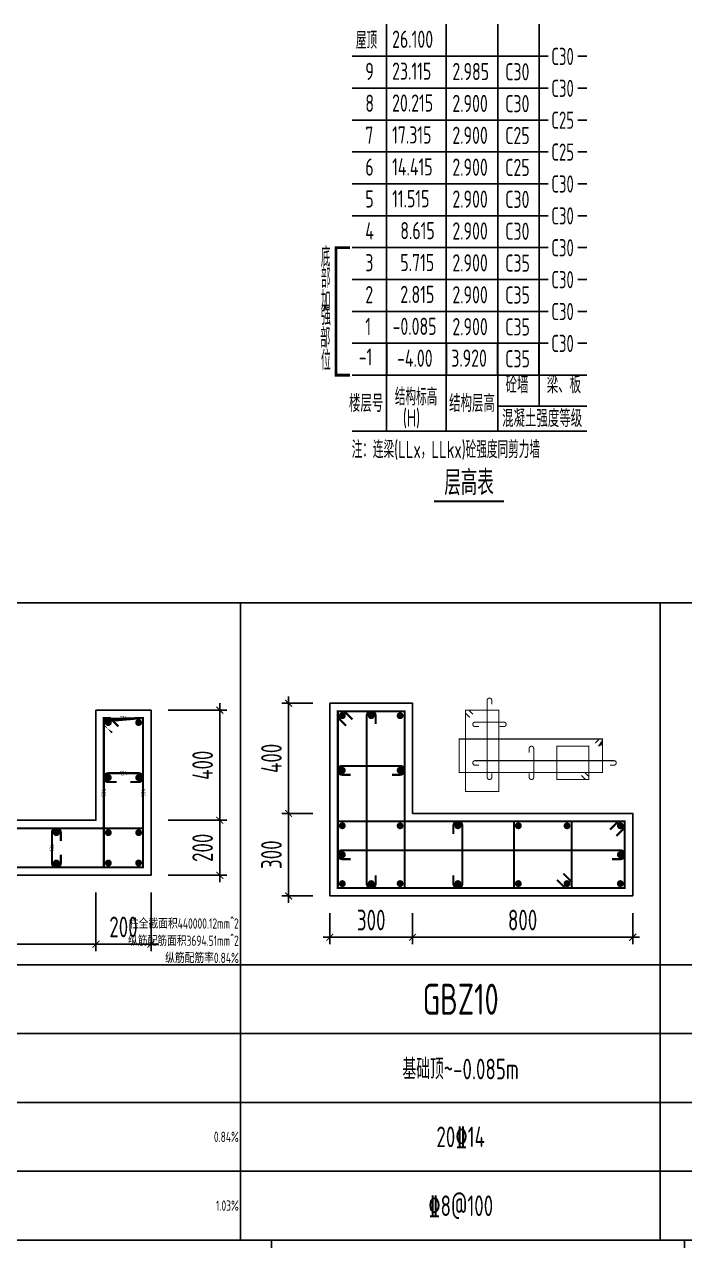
# Model space of a CAD drawing. Extents: x -1307975 to -76406, y -96289 to 379359.
# Drawn here: x -939399 to -929803, y 328212 to 345889 of the extents above; entities that cross this region are included whole.
import ezdxf
from ezdxf.enums import TextEntityAlignment as Align

# ---------------------------------------------------------------- set-up
doc = ezdxf.new("R2010")
doc.units = 0
doc.header["$LTSCALE"] = 1000
doc.layers.get('0').update_dxf_attribs({"linetype": 'CONTINUOUS'})
doc.layers.get('DEFPOINTS').update_dxf_attribs({"linetype": 'CONTINUOUS'})
doc.layers.add('7549', color=9, linetype='CONTINUOUS', lineweight=18)
for name, color, linetype in [('COLU_DE_DIM', 3, 'CONTINUOUS'), ('COLU_DE_TH', 7, 'CONTINUOUS'), ('LINK', 6, 'CONTINUOUS'), ('LINK-INDEX', 6, 'CONTINUOUS'), ('REIN', 6, 'CONTINUOUS'), ('S-0-TEXT', 7, 'CONTINUOUS'), ('S-B表格', 2, 'CONTINUOUS'), ('TAB', 7, 'CONTINUOUS'), ('TAB_TEXT', 7, 'CONTINUOUS'), ('TEXT', 2, 'CONTINUOUS')]:
    doc.layers.add(name, color=color, linetype=linetype)
doc.layers.add('箍筋长度', color=3, linetype='CONTINUOUS', plot=False)
doc.layers.add('配箍校核', color=34, linetype='CONTINUOUS', plot=False)
doc.styles.add('BW_Rein', font='Tssdeng.shx', dxfattribs={"width": 0.7, "bigfont": 'hztxt.shx'})
doc.styles.add('TSSD_DIMENSION', font='Tssdeng.shx', dxfattribs={"width": 0.7, "bigfont": 'tssdchn.shx'})
doc.styles.add('TSSD_REIN', font='tssdeng.shx', dxfattribs={"width": 0.7, "height": 300, "bigfont": 'tssdchn.shx'})
doc.dimstyles.new('TSSD_25_100', dxfattribs={"dimtxt": 300, "dimasz": 100, "dimexe": 100, "dimexo": 250, "dimgap": 100, "dimtad": 1, "dimdec": 0, "dimlfac": 0.25, "dimzin": 0, "dimdsep": 46, "dimtxsty": 'TSSD_DIMENSION', "dimblk": 'ARCHTICK', "dimcen": 0, "dimdle": 100, "dimclrt": 7, "dimadec": 0, "dimazin": 0, "dimtfac": 1, "dimtdec": 0, "dimtix": 1, "dimtmove": 2, "dimatfit": 3, "dimldrblk": 'ARCHTICK', "dimfxl": 1, "dimtolj": 1, "dimtzin": 0, "dimarcsym": 0})

# ---------------------------------------------------------------- blocks, each defined once
blk = doc.blocks.new('_ArchTick')
at = {"color": 0, "linetype": 'ByBlock', "const_width": 0.15}
blk.add_lwpolyline([(-0.5, -0.5), (0.5, 0.5)], dxfattribs=at)
blk = doc.blocks.new('*D15')
at = {"layer": 'COLU_DE_DIM', "color": 0, "lineweight": -2, "transparency": 16777216}
for p, q in [((-934957.8076233853, 332971.7016186754), (-934957.8076233853, 332521.7016186754)), ((-933757.7996233853, 332971.7016186754), (-933757.7996233853, 332521.7016186754)), ((-935057.8076233853, 332621.7016186754), (-933657.7996233853, 332621.7016186754))]:
    blk.add_line(p, q, dxfattribs=at)
at = {"layer": 'DEFPOINTS', "color": 0, "transparency": 16777216}
for p in [(-934957.8076233853, 333221.7016186754), (-933757.7996233853, 333221.7016186754), (-933757.7996233853, 332621.7016186754)]:
    blk.add_point(p, dxfattribs=at)
at = {"layer": 'COLU_DE_DIM', "color": 0, "lineweight": -2, "transparency": 16777216, "xscale": 100, "yscale": 100, "zscale": 100, "rotation": 180}
blk.add_blockref('_ArchTick', (-934957.8076233853, 332621.7016186754), dxfattribs=at)
at = {"layer": 'COLU_DE_DIM', "color": 0, "lineweight": -2, "transparency": 16777216, "xscale": 100, "yscale": 100, "zscale": 100}
blk.add_blockref('_ArchTick', (-933757.7996233853, 332621.7016186754), dxfattribs=at)
at = {"layer": 'COLU_DE_DIM', "color": 7, "transparency": 16777216, "insert": (-934357.8036233853, 332871.7016186754), "char_height": 300, "attachment_point": 5, "style": 'TSSD_DIMENSION'}
blk.add_mtext('\\A1;300', dxfattribs=at)
blk = doc.blocks.new('*D16')
at = {"layer": 'COLU_DE_DIM', "color": 0, "lineweight": -2, "transparency": 16777216}
for p, q in [((-933757.7996233853, 332971.7016186754), (-933757.7996233853, 332521.7016186754)), ((-930557.8076233853, 332971.7016186754), (-930557.8076233853, 332521.7016186754)), ((-933857.7996233853, 332621.7016186754), (-930457.8076233853, 332621.7016186754))]:
    blk.add_line(p, q, dxfattribs=at)
at = {"layer": 'DEFPOINTS', "color": 0, "transparency": 16777216}
for p in [(-933757.7996233853, 333221.7016186754), (-930557.8076233853, 333221.7016186754), (-930557.8076233853, 332621.7016186754)]:
    blk.add_point(p, dxfattribs=at)
at = {"layer": 'COLU_DE_DIM', "color": 0, "lineweight": -2, "transparency": 16777216, "xscale": 100, "yscale": 100, "zscale": 100, "rotation": 180}
blk.add_blockref('_ArchTick', (-933757.7996233853, 332621.7016186754), dxfattribs=at)
at = {"layer": 'COLU_DE_DIM', "color": 0, "lineweight": -2, "transparency": 16777216, "xscale": 100, "yscale": 100, "zscale": 100}
blk.add_blockref('_ArchTick', (-930557.8076233853, 332621.7016186754), dxfattribs=at)
at = {"layer": 'COLU_DE_DIM', "color": 7, "transparency": 16777216, "insert": (-932157.8036233853, 332871.7016186754), "char_height": 300, "attachment_point": 5, "style": 'TSSD_DIMENSION'}
blk.add_mtext('\\A1;800', dxfattribs=at)
blk = doc.blocks.new('*D17')
at = {"layer": 'COLU_DE_DIM', "color": 0, "lineweight": -2, "transparency": 16777216}
for p, q in [((-935557.8076233853, 333121.7016186754), (-935557.8076233853, 334521.7016186754)), ((-935207.8076233853, 334421.7016186754), (-935657.8076233853, 334421.7016186754)), ((-935207.8076233853, 333221.7016186754), (-935657.8076233853, 333221.7016186754))]:
    blk.add_line(p, q, dxfattribs=at)
at = {"layer": 'DEFPOINTS', "color": 0, "transparency": 16777216}
for p in [(-935557.8076233853, 334421.7016186754), (-934957.8076233853, 334421.7016186754), (-934957.8076233853, 333221.7016186754)]:
    blk.add_point(p, dxfattribs=at)
at = {"layer": 'COLU_DE_DIM', "color": 0, "lineweight": -2, "transparency": 16777216, "xscale": 100, "yscale": 100, "zscale": 100}
for p, rotation in [((-935557.8076233853, 334421.7016186754), 90), ((-935557.8076233853, 333221.7016186754), 270)]:
    blk.add_blockref('_ArchTick', p, dxfattribs=dict(at, rotation=rotation))
at = {"layer": 'COLU_DE_DIM', "color": 7, "transparency": 16777216, "insert": (-935807.8076233855, 333821.7016186752), "char_height": 300, "attachment_point": 5, "rotation": 90, "style": 'TSSD_DIMENSION'}
blk.add_mtext('\\A1;300', dxfattribs=at)
blk = doc.blocks.new('*D18')
at = {"layer": 'COLU_DE_DIM', "color": 0, "lineweight": -2, "transparency": 16777216}
for p, q in [((-935557.8076233853, 334321.7016186754), (-935557.8076233853, 336121.7016186754)), ((-935207.8076233853, 336021.7016186754), (-935657.8076233853, 336021.7016186754)), ((-935207.8076233853, 334421.7016186754), (-935657.8076233853, 334421.7016186754))]:
    blk.add_line(p, q, dxfattribs=at)
at = {"layer": 'DEFPOINTS', "color": 0, "transparency": 16777216}
for p in [(-935557.8076233853, 336021.7016186754), (-934957.8076233853, 336021.7016186754), (-934957.8076233853, 334421.7016186754)]:
    blk.add_point(p, dxfattribs=at)
at = {"layer": 'COLU_DE_DIM', "color": 0, "lineweight": -2, "transparency": 16777216, "xscale": 100, "yscale": 100, "zscale": 100}
for p, rotation in [((-935557.8076233853, 336021.7016186754), 90), ((-935557.8076233853, 334421.7016186754), 270)]:
    blk.add_blockref('_ArchTick', p, dxfattribs=dict(at, rotation=rotation))
at = {"layer": 'COLU_DE_DIM', "color": 7, "transparency": 16777216, "insert": (-935807.8076233855, 335221.7016186752), "char_height": 300, "attachment_point": 5, "rotation": 90, "style": 'TSSD_DIMENSION'}
blk.add_mtext('\\A1;400', dxfattribs=at)
blk = doc.blocks.new('B20200424131938')
at = {"layer": '7549', "const_width": 40}
blk.add_lwpolyline([(416.9937140601687, 3687.597683618427), (216.7462586907204, 3687.597683618427), (216.746258690604, 1833.599590564729), (416.9937140601687, 1833.599590564729)], dxfattribs=at)
at = {"layer": 'S-0-TEXT'}
blk.add_lwpolyline([(1641.372756253928, 0, 27, 27, 0), (2658.182498520473, 0, 0, 0, 0)], format="xyseb", dxfattribs=at)
at = {"layer": 'S-B表格'}
for p, q in [((951.6376366096083, 1021.33697948698), (951.6376366096088, 6932.094346462167)), ((1817.279435567791, 1021.33697948698), (1817.279435567792, 6932.094346462167)), ((2566.92123452411, 1021.33697948698), (2566.92123452411, 6932.094346462167)), ((3166.921234523179, 1384.756090545561), (3166.921234524577, 6932.094346462167)), ((451.6376366097276, 6468.594823198742), (3166.921234524229, 6468.594823198742)), ((451.6376366097276, 6468.594823198742), (3166.921234523298, 6468.594823198742)), ((3166.921234523298, 6468.594823198742), (3298.016045281084, 6468.594823198742)), ((3166.921234523298, 6468.594823198859), (3298.016045281084, 6468.594823198859)), ((3166.921234523298, 6468.594823198742), (3298.016045281084, 6468.594823198742)), ((3730.744903227666, 6468.594823198742), (3861.839713985452, 6468.594823198742)), ((3730.744903227666, 6468.594823198859), (3861.839713985452, 6468.594823198859)), ((3730.744903227666, 6468.594823198742), (3861.839713985452, 6468.594823198742)), ((451.6376366097276, 6005.095299935318), (3166.921234524229, 6005.095299935201)), ((451.6376366097276, 6005.095299935318), (3166.921234523298, 6005.095299935318)), ((3166.921234523298, 6005.095299935318), (3298.016045281084, 6005.095299935318)), ((3166.921234523298, 6005.095299935318), (3298.016045281084, 6005.095299935318)), ((3166.921234523298, 6005.095299935201), (3298.016045281084, 6005.095299935201)), ((3730.744903227666, 6005.095299935318), (3861.839713985452, 6005.095299935318)), ((3730.744903227666, 6005.095299935318), (3861.839713985452, 6005.095299935318)), ((3730.744903227666, 6005.095299935201), (3861.839713985452, 6005.095299935201)), ((451.6376366097276, 5541.595776671893), (3166.921234524229, 5541.595776671893)), ((451.6376366097276, 5541.595776671893), (3166.921234523298, 5541.595776671893)), ((3166.921234523298, 5541.595776671893), (3298.016045281084, 5541.595776671893)), ((3166.921234523298, 5541.595776672009), (3298.016045281084, 5541.595776672009)), ((3166.921234523298, 5541.595776671893), (3298.016045281084, 5541.595776671893)), ((3730.744903227666, 5541.595776671893), (3861.839713985452, 5541.595776671893)), ((3730.744903227666, 5541.595776672009), (3861.839713985452, 5541.595776672009)), ((3730.744903227666, 5541.595776671893), (3861.839713985452, 5541.595776671893)), ((451.6376366096083, 5078.096253408701), (3166.92123452411, 5078.096253408585)), ((451.6376366096083, 5078.096253408701), (3166.921234523179, 5078.096253408701)), ((3166.921234523179, 5078.096253408585), (3298.016045280965, 5078.096253408585)), ((3166.921234523179, 5078.096253408818), (3298.016045280965, 5078.096253408818)), ((3166.921234523179, 5078.096253408585), (3298.016045280965, 5078.096253408585)), ((3730.744903227547, 5078.096253408585), (3861.839713985333, 5078.096253408585)), ((3730.744903227547, 5078.096253408818), (3861.839713985333, 5078.096253408818)), ((3730.744903227547, 5078.096253408585), (3861.839713985333, 5078.096253408585)), ((451.6376366096083, 4614.596730145277), (3166.921234523179, 4614.596730145277)), ((3166.921234523179, 4614.59673014516), (3298.016045280965, 4614.59673014516)), ((3730.744903227547, 4614.59673014516), (3861.839713985333, 4614.59673014516)), ((451.6376366096083, 4151.097206881735), (3166.921234523179, 4151.097206881735)), ((3166.921234523179, 4151.097206881735), (3298.016045280965, 4151.097206881735)), ((3730.744903227547, 4151.097206881735), (3861.839713985333, 4151.097206881735)), ((451.6376366096083, 3687.597683618427), (3166.921234523179, 3687.597683618427)), ((3166.921234523179, 3687.597683618427), (3298.016045280965, 3687.597683618427)), ((3730.744903227547, 3687.597683618427), (3861.839713985333, 3687.597683618427)), ((451.6376366096083, 3224.098160355003), (3166.921234523179, 3224.098160354886)), ((3166.921234523179, 3224.098160355003), (3298.016045280965, 3224.098160355003)), ((3730.744903227547, 3224.098160355003), (3861.839713985333, 3224.098160355003)), ((451.6376366096083, 2760.598637091578), (3166.921234523179, 2760.598637091578)), ((3166.921234523179, 2760.598637091578), (3298.016045280965, 2760.598637091578)), ((3730.744903227547, 2760.598637091578), (3861.839713985333, 2760.598637091578)), ((451.6376366096083, 2297.099113828153), (3166.921234523179, 2297.09911382827)), ((3166.921234523179, 2297.09911382827), (3298.016045280965, 2297.09911382827)), ((3730.744903227547, 2297.09911382827), (3861.839713985333, 2297.09911382827)), ((451.6376366096083, 1833.599590564729), (3166.921234523179, 1833.599590564612)), ((451.6376366096083, 1833.599590564729), (3861.839713986265, 1833.599590564845)), ((451.6376366096083, 1833.599590564729), (2853.92123452411, 1833.599590564729)), ((451.6376366096083, 1833.599590564729), (2853.92123452411, 1833.599590564729)), ((2566.92123452411, 1384.756090545561), (3861.839713985333, 1384.756090545445)), ((451.6376366096083, 1021.33697948698), (3861.839713986265, 1021.33697948698))]:
    blk.add_line(p, q, dxfattribs=at)
at = {"style": 'TSSD_REIN'}
for s, width, p, p2 in [('底', 0.5355750487290929, (-2.770691163372248, 3407.651745449242), (134.2437445311807, 3407.651745449242)), ('部', 0.530917874392318, (-2.770691163372248, 3099.738626648628), (134.2437445311807, 3099.738626648628)), ('加', 0.526340996164798, (-2.770691163372248, 2774.072635627308), (134.2437445311807, 2774.072635627308))]:
    blk.add_text(s, height=285, dxfattribs=dict(at, width=width)).set_placement(p, p2, align=Align.FIT)
for s, height, width, p in [('强', 285, 0.5355750487315499, (-2.770691163372248, 2476.847232150103)), ('部', 285, 0.5355750487315499, (-13.22069116355851, 2146.305481531032)), ('位', 285, 0.5355750487315499, (-2.770691163372248, 1820.250318979917)), ('砼墙', 250, 0.699999988079071, (2680.548405285226, 1495.107692304533)), ('梁、板', 250, 0.699999988079071, (3279.071237097727, 1495.107692304533))]:
    blk.add_text(s, height=height, dxfattribs=dict(at, width=width)).set_placement(p, align=Align.BOTTOM_LEFT)
for s, width, p in [('结构标高', 0.65, (1070.262656526873, 1392.444196962519)), ('楼层号', 0.699999988079071, (404.5432422321755, 1298.96524921665)), ('结构层高', 0.699999988079071, (1859.8933694812, 1298.96524921665)), ('(H)', 0.65, (1188.099655884551, 1086.004726709798)), ('混凝土强度等级', 0.699999988079071, (2629.389801186742, 1079.781164180953))]:
    blk.add_text(s, height=250, dxfattribs=dict(at, width=width)).set_placement(p)
at = {"layer": 'S-0-TEXT', "style": 'TSSD_REIN', "width": 0.7}
blk.add_text('层高表', height=360, dxfattribs=at).set_placement((1790.299302397063, 90))
at = {"layer": 'S-B表格', "style": 'TSSD_REIN'}
for s, width, p in [('屋顶', 0.65, (503.4414019156276, 6575.272978703356)), ('26.100', 0.699999988079071, (1031.001406036669, 6589.870724747772)), ('C30', 0.65, (3344.698724787103, 6340.530175745138)), ('9', 0.699999988079071, (641.8082073995639, 6123.442783599603)), ('23.115', 0.699999988079071, (1031.001406036669, 6126.371201484231)), ('2.985', 0.699999988079071, (1906.84056601336, 6121.114964434528)), ('C30', 0.699999988079071, (2674.848558006229, 6117.530175744672)), ('C30', 0.65, (3344.698724787103, 5877.030652481481)), ('8', 0.699999988079071, (641.8082073995639, 5659.943260336178)), ('20.215', 0.699999988079071, (1031.001406036669, 5662.871678220923)), ('2.900', 0.699999988079071, (1906.84056601336, 5657.615441171103)), ('C30', 0.699999988079071, (2674.848558006229, 5654.030652481248)), ('C25', 0.65, (3344.698724786984, 5413.531129218172)), ('7', 0.699999988079071, (641.8082073994447, 5196.44373707287)), ('17.315', 0.699999988079071, (1031.00140603655, 5199.372154957615)), ('2.900', 0.699999988079071, (1906.840566013241, 5194.115917907795)), ('C25', 0.699999988079071, (2674.84855800611, 5190.531129217939)), ('C25', 0.65, (3344.698724786984, 4950.031605954864)), ('6', 0.699999988079071, (641.8082073994447, 4732.944213809562)), ('14.415', 0.699999988079071, (1031.00140603655, 4735.87263169419)), ('2.900', 0.699999988079071, (1906.840566013241, 4730.616394644487)), ('C25', 0.699999988079071, (2674.84855800611, 4727.031605954631)), ('C30', 0.65, (3344.698724787915, 4486.532082691905)), ('5', 0.699999988079071, (641.8082073994447, 4269.444690546021)), ('11.515', 0.699999988079071, (1031.00140603655, 4272.373108430766)), ('2.900', 0.699999988079071, (1906.840566013241, 4267.116871381178)), ('C30', 0.699999988079071, (2674.84855800611, 4263.532082691207)), ('C30', 0.65, (3344.698724786984, 4023.03255942848)), ('4', 0.699999988079071, (641.8082073994447, 3805.945167282596)), ('8.615', 0.699999988079071, (1150.074253408471, 3808.873585167341)), ('2.900', 0.699999988079071, (1906.840566013241, 3803.617348117754)), ('C30', 0.699999988079071, (2674.84855800611, 3800.032559427666)), ('C30', 0.65, (3344.698724786984, 3559.533036165289)), ('3', 0.699999988079071, (641.8082073994447, 3342.445644019521)), ('5.715', 0.699999988079071, (1150.074253408471, 3345.374061903916)), ('2.900', 0.699999988079071, (1906.840566013241, 3340.117824854446)), ('C35', 0.699999988079071, (2674.84855800611, 3336.533036164357)), ('C30', 0.65, (3344.698724786984, 3096.033512902097)), ('2', 0.699999988079071, (641.8082073994447, 2878.946120756096)), ('2.815', 0.699999988079071, (1150.074253408471, 2881.874538640608)), ('2.900', 0.699999988079071, (1906.840566013241, 2876.618301590905)), ('C35', 0.699999988079071, (2674.84855800611, 2873.033512900933)), ('C30', 0.65, (3344.698724786052, 2632.533989637392)), ('1', 0.699999988079071, (641.8082073994447, 2415.446597492672)), ('-0.085', 0.699999988079071, (1038.153636088828, 2418.375015377183)), ('2.900', 0.699999988079071, (1906.840566013241, 2413.118778327596)), ('C35', 0.699999988079071, (2674.84855800611, 2409.533989637508)), ('C30', 0.65, (3344.698724786052, 2169.034466373967)), ('-1', 0.699999988079071, (545.013001336949, 1974.311640174012)), ('-4.00', 0.699999988079071, (1102.902116580168, 1954.875492113759)), ('3.920', 0.699999988079071, (1890.588573165704, 1955.437554465025)), ('C35', 0.699999988079071, (2674.84855800611, 1946.034466374083))]:
    blk.add_text(s, height=250, dxfattribs=dict(at, width=width)).set_placement(p)
at = {"layer": 'TEXT', "style": 'TSSD_REIN', "width": 0.65}
blk.add_text('注：连梁(LLx，LLkx)砼强度同剪力墙', height=250, dxfattribs=at).set_placement((443.440960889915, 627.3539512397256))
blk = doc.blocks.new('*D3470')
at = {"layer": 'COLU_DE_DIM', "color": 0, "lineweight": -2, "transparency": 16777216}
for p, q in [((-944157.8231678557, 333271.7016186754), (-944157.8231678557, 332421.7016186754)), ((-938357.8076233956, 333271.7016186754), (-938357.8076233956, 332421.7016186754)), ((-944257.8231678557, 332521.7016186754), (-938257.8076233956, 332521.7016186754))]:
    blk.add_line(p, q, dxfattribs=at)
at = {"layer": 'DEFPOINTS', "color": 0, "transparency": 16777216}
for p in [(-944157.8231678557, 333521.7016186754), (-938357.8076233956, 333521.7016186754), (-938357.8076233956, 332521.7016186754)]:
    blk.add_point(p, dxfattribs=at)
at = {"layer": 'COLU_DE_DIM', "color": 0, "lineweight": -2, "transparency": 16777216, "xscale": 100, "yscale": 100, "zscale": 100, "rotation": 180}
blk.add_blockref('_ArchTick', (-944157.8231678557, 332521.7016186754), dxfattribs=at)
at = {"layer": 'COLU_DE_DIM', "color": 0, "lineweight": -2, "transparency": 16777216, "xscale": 100, "yscale": 100, "zscale": 100}
blk.add_blockref('_ArchTick', (-938357.8076233956, 332521.7016186754), dxfattribs=at)
at = {"layer": 'COLU_DE_DIM', "color": 7, "transparency": 16777216, "insert": (-941257.8153956257, 332771.7016186754), "char_height": 300, "attachment_point": 5, "style": 'TSSD_DIMENSION'}
blk.add_mtext('\\A1;1450', dxfattribs=at)
blk = doc.blocks.new('*D3471')
at = {"layer": 'COLU_DE_DIM', "color": 0, "lineweight": -2, "transparency": 16777216}
for p, q in [((-938357.8076233956, 333271.7016186754), (-938357.8076233956, 332421.7016186754)), ((-937557.8076234075, 333271.7016186754), (-937557.8076234075, 332421.7016186754)), ((-938457.8076233956, 332521.7016186754), (-937457.8076234075, 332521.7016186754))]:
    blk.add_line(p, q, dxfattribs=at)
at = {"layer": 'DEFPOINTS', "color": 0, "transparency": 16777216}
for p in [(-938357.8076233956, 333521.7016186754), (-937557.8076234075, 333521.7016186754), (-937557.8076234075, 332521.7016186754)]:
    blk.add_point(p, dxfattribs=at)
at = {"layer": 'COLU_DE_DIM', "color": 0, "lineweight": -2, "transparency": 16777216, "xscale": 100, "yscale": 100, "zscale": 100, "rotation": 180}
blk.add_blockref('_ArchTick', (-938357.8076233956, 332521.7016186754), dxfattribs=at)
at = {"layer": 'COLU_DE_DIM', "color": 0, "lineweight": -2, "transparency": 16777216, "xscale": 100, "yscale": 100, "zscale": 100}
blk.add_blockref('_ArchTick', (-937557.8076234075, 332521.7016186754), dxfattribs=at)
at = {"layer": 'COLU_DE_DIM', "color": 7, "transparency": 16777216, "insert": (-937957.8076234015, 332771.7016186754), "char_height": 300, "attachment_point": 5, "style": 'TSSD_DIMENSION'}
blk.add_mtext('\\A1;200', dxfattribs=at)
blk = doc.blocks.new('*D3472')
at = {"layer": 'COLU_DE_DIM', "color": 0, "lineweight": -2, "transparency": 16777216}
for p, q in [((-937307.8076233853, 334321.7016186754), (-936457.8076233853, 334321.7016186754)), ((-936557.8076233853, 333421.7016186753), (-936557.8076233853, 334421.7016186754)), ((-937307.8076233853, 333521.7016186753), (-936457.8076233853, 333521.7016186753))]:
    blk.add_line(p, q, dxfattribs=at)
at = {"layer": 'DEFPOINTS', "color": 0, "transparency": 16777216}
for p in [(-937557.8076233853, 334321.7016186754), (-936557.8076233853, 334321.7016186754), (-937557.8076233853, 333521.7016186753)]:
    blk.add_point(p, dxfattribs=at)
at = {"layer": 'COLU_DE_DIM', "color": 0, "lineweight": -2, "transparency": 16777216, "xscale": 100, "yscale": 100, "zscale": 100}
for p, rotation in [((-936557.8076233853, 334321.7016186754), 90), ((-936557.8076233853, 333521.7016186753), 270)]:
    blk.add_blockref('_ArchTick', p, dxfattribs=dict(at, rotation=rotation))
at = {"layer": 'COLU_DE_DIM', "color": 7, "transparency": 16777216, "insert": (-936807.8076233855, 333921.7016186752), "char_height": 300, "attachment_point": 5, "rotation": 90, "style": 'TSSD_DIMENSION'}
blk.add_mtext('\\A1;200', dxfattribs=at)
blk = doc.blocks.new('*D3473')
at = {"layer": 'COLU_DE_DIM', "color": 0, "lineweight": -2, "transparency": 16777216}
for p, q in [((-937307.8076233853, 335921.701619382), (-936457.8076233853, 335921.701619382)), ((-936557.8076233853, 334221.7016186754), (-936557.8076233853, 336021.701619382)), ((-937307.8076233853, 334321.7016186754), (-936457.8076233853, 334321.7016186754))]:
    blk.add_line(p, q, dxfattribs=at)
at = {"layer": 'DEFPOINTS', "color": 0, "transparency": 16777216}
for p in [(-937557.8076233853, 335921.701619382), (-936557.8076233853, 335921.701619382), (-937557.8076233853, 334321.7016186754)]:
    blk.add_point(p, dxfattribs=at)
at = {"layer": 'COLU_DE_DIM', "color": 0, "lineweight": -2, "transparency": 16777216, "xscale": 100, "yscale": 100, "zscale": 100}
for p, rotation in [((-936557.8076233853, 335921.701619382), 90), ((-936557.8076233853, 334321.7016186754), 270)]:
    blk.add_blockref('_ArchTick', p, dxfattribs=dict(at, rotation=rotation))
at = {"layer": 'COLU_DE_DIM', "color": 7, "transparency": 16777216, "insert": (-936807.8076233855, 335121.7016190285), "char_height": 300, "attachment_point": 5, "rotation": 90, "style": 'TSSD_DIMENSION'}
blk.add_mtext('\\A1;400', dxfattribs=at)

msp = doc.modelspace()

# ---------------------------------------------------------------- linework, layer by layer
at = {"layer": 'COLU_DE_TH'}
for points in [[(-937557.8076234075, 335921.701619382), (-938357.8076233956, 335921.6752851089), (-938357.8076233853, 334321.7016186754), (-944157.8231678557, 334321.7016186754), (-944157.8231678557, 333521.7016186754), (-937557.8076233853, 333521.7016186754), (-937557.8076234075, 335921.701619382)], [(-930557.8076233853, 333221.7016186754), (-930557.8076233853, 334421.7016186754), (-933757.7996233853, 334421.7016186754), (-933757.7996233853, 336021.7016186754), (-934957.8076233853, 336021.7016186754), (-934957.8076233853, 333221.7016186754), (-930557.8076233853, 333221.7016186754)]]:
    msp.add_lwpolyline(points, close=True, dxfattribs=at)
at = {"layer": 'LINK', "const_width": 30}
for points in [[(-934722.8076233853, 335694.777737121), (-934842.8076233853, 335814.7777371209), (-934842.8076233853, 335906.7016186754), (-933872.7996233853, 335906.7016186754), (-933872.7996233853, 333336.7016186754), (-934842.8076233853, 333336.7016186754), (-934842.8076233853, 335906.7016186754), (-934750.883741831, 335906.7016186754), (-934630.883741831, 335786.7016186754)], [(-938122.8056483589, 335594.7586770885), (-938242.8076233907, 335714.7567020241), (-938242.8076233909, 335806.6790705988), (-937672.8076234051, 335806.6978337683), (-937672.8076233844, 333636.7016186708), (-938242.8076233751, 333636.7016186708), (-938242.8076233909, 335806.6790705988), (-938150.8852548305, 335806.6820964858), (-938030.8832797987, 335686.6840715501)], [(-930884.7315049395, 334186.7016186754), (-930764.7315049395, 334306.7016186754), (-930672.8076233853, 334306.7016186754), (-930672.8076233853, 333336.7016186754), (-934842.8076233853, 333336.7016186754), (-934842.8076233853, 334306.7016186754), (-930672.8076233853, 334306.7016186754), (-930672.8076233853, 334214.7777371212), (-930792.8076233853, 334094.7777371212)], [(-931566.855796733, 333548.6255002298), (-931446.8557967329, 333428.6255002298), (-931446.8557967329, 333336.7016186754), (-932284.6829126527, 333336.7016186754), (-932284.6829126527, 334306.7016186754), (-931446.8557967329, 334306.7016186754), (-931446.8557967329, 333336.7016186754), (-931538.7796782872, 333336.7016186754), (-931658.7796782873, 333456.7016186753)], [(-943830.899286315, 333756.7016186649), (-943950.8992863238, 333636.7016186738), (-944042.8231678534, 333636.701618674), (-944042.8231678536, 334206.7016186738), (-937672.807623387, 334206.7016186742), (-937672.8076233809, 333636.7016186746), (-944042.8231678534, 333636.701618674), (-944042.823167849, 333728.6255002126), (-943922.8231678401, 333848.6255002037)]]:
    msp.add_lwpolyline(points, dxfattribs=at)
for points in [[(-934292.8036233854, 335721.7016186754), (-934292.8036233854, 335841.7016186754, 1), (-934422.8036233854, 335841.7016186754), (-934422.8036233854, 333401.7016186754, 1), (-934292.8036233854, 333401.7016186754), (-934292.8036233854, 333521.7016186754)], [(-937857.8076233914, 334876.6986563737), (-937737.8076233914, 334876.6986563737, 1), (-937737.8076233914, 335006.6986563737), (-938177.8076233821, 335006.6986563737, 1), (-938177.8076233821, 334876.6986563737), (-938057.8076233821, 334876.6986563737)], [(-934057.7996233853, 334982.4943952828), (-933937.7996233853, 334982.4943952828, 1), (-933937.7996233853, 335112.4943952828), (-934777.8076233853, 335112.4943952828, 1), (-934777.8076233853, 334982.4943952828), (-934657.8076233853, 334982.4943952828)], [(-933163.3756522572, 333521.7016186754), (-933163.3756522572, 333401.7016186754, 1), (-933033.3756522572, 333401.7016186754), (-933033.3756522572, 334241.7016186754, 1), (-933163.3756522572, 334241.7016186754), (-933163.3756522572, 334121.7016186754)], [(-938867.8231678606, 334021.701618694), (-938867.8231678606, 334141.701618694, 1), (-938997.8231678606, 334141.701618694), (-938997.823499648, 333701.701618652, 1), (-938867.823499648, 333701.701618652), (-938867.823499648, 333821.701618652)], [(-930857.8076233853, 333756.7016186754), (-930737.8076233853, 333756.7016186754, 1), (-930737.8076233853, 333886.7016186754), (-934777.8076233853, 333886.7016186754, 1), (-934777.8076233853, 333756.7016186754), (-934657.8076233853, 333756.7016186754)]]:
    msp.add_lwpolyline(points, format="xyb", dxfattribs=at)
at = {"layer": 'LINK-INDEX', "const_width": 15.00000095367432}
for points in [[(-932606.7826638788, 336005.6761881621), (-932606.7826638788, 336065.6761881621, 1), (-932671.7826638788, 336065.6761881621), (-932671.7826638788, 334945.6761881621, 1), (-932606.7826638788, 334945.6761881621), (-932606.7826638788, 335005.6761881621)], [(-932489.2806638788, 335683.1761881621), (-932429.2806638788, 335683.1761881621, 1), (-932429.2806638788, 335748.1761881621), (-932849.2846638787, 335748.1761881621, 1), (-932849.2846638787, 335683.1761881621), (-932789.2846638787, 335683.1761881621)], [(-932061.7816638787, 335005.6761881621), (-932061.7816638787, 334945.6761881621, 1), (-931996.7816638787, 334945.6761881621), (-931996.7816638787, 335365.6761881621, 1), (-932061.7816638787, 335365.6761881621), (-932061.7816638787, 335305.6761881621)], [(-930889.2846638787, 335123.1761881621), (-930829.2846638787, 335123.1761881621, 1), (-930829.2846638787, 335188.1761881621), (-932849.2846638787, 335188.1761881621, 1), (-932849.2846638787, 335123.1761881621), (-932789.2846638787, 335123.1761881621)]]:
    msp.add_lwpolyline(points, format="xyb", dxfattribs=at)
for points in [[(-932926.785663879, 335817.2142473847), (-932986.7856638788, 335877.2142473849), (-932986.7856638788, 335923.176188162), (-932501.7816638787, 335923.176188162), (-932501.7816638787, 334738.1761881621), (-932986.7856638788, 334738.1761881621), (-932986.7856638788, 335923.176188162), (-932940.8237231012, 335923.1761881621), (-932880.8237231015, 335863.1761881618)], [(-931102.7461046563, 335443.176188163), (-931042.7461046553, 335503.1761881621), (-930996.7841638788, 335503.1761881621), (-930996.7841638788, 335018.1761881621), (-933081.7841638788, 335018.1761881621), (-933081.7841638788, 335503.1761881621), (-930996.7841638788, 335503.1761881621), (-930996.7841638786, 335457.2142473841), (-931056.7841638796, 335397.2142473849)], [(-931256.7836638786, 335019.1381289404), (-931196.7836638788, 334959.1381289401), (-931196.7836638788, 334913.1761881621), (-931661.7826638786, 334913.1761881621), (-931661.7826638786, 335398.1761881621), (-931196.7836638788, 335398.1761881621), (-931196.7836638788, 334913.1761881621), (-931242.7456046575, 334913.1761881621), (-931302.7456046571, 334973.1761881624)]]:
    msp.add_lwpolyline(points, dxfattribs=at)
at = {"layer": 'REIN', "const_width": 50}
for points in [[(-934802.8076233853, 335841.7016186754, 1), (-934752.8076233853, 335841.7016186754, 1), (-934802.8076233853, 335841.7016186754)], [(-934382.8036233854, 335841.7016186754, 1), (-934332.8036233854, 335841.7016186754, 1), (-934382.8036233854, 335841.7016186754)], [(-933962.7996233853, 335841.7016186754, 1), (-933912.7996233853, 335841.7016186754, 1), (-933962.7996233853, 335841.7016186754)], [(-938202.8076233916, 335741.6812102231, 1), (-938152.8076233916, 335741.6812102231, 1), (-938202.8076233916, 335741.6812102231)], [(-937762.8076234047, 335741.6956940732, 1), (-937712.8076234047, 335741.6956940732, 1), (-937762.8076234047, 335741.6956940732)], [(-938202.8076233821, 334941.6986563737, 1), (-938152.8076233821, 334941.6986563737, 1), (-938202.8076233821, 334941.6986563737)], [(-937762.8076233916, 334941.6986563737, 1), (-937712.8076233916, 334941.6986563737, 1), (-937762.8076233916, 334941.6986563737)], [(-934802.8076233853, 335047.4943952828, 1), (-934752.8076233853, 335047.4943952828, 1), (-934802.8076233853, 335047.4943952828)], [(-933962.7996233853, 335047.4943952828, 1), (-933912.7996233853, 335047.4943952828, 1), (-933962.7996233853, 335047.4943952828)], [(-934802.8076233853, 334241.7016186754, 1), (-934752.8076233853, 334241.7016186754, 1), (-934802.8076233853, 334241.7016186754)], [(-933962.7996233853, 334241.7016186754, 1), (-933912.7996233853, 334241.7016186754, 1), (-933962.7996233853, 334241.7016186754)], [(-933123.3756522572, 334241.7016186754, 1), (-933073.3756522572, 334241.7016186754, 1), (-933123.3756522572, 334241.7016186754)], [(-932244.6829126527, 334241.7016186753, 1), (-932194.6829126527, 334241.7016186753, 1), (-932244.6829126527, 334241.7016186753)], [(-931536.8557967329, 334241.7016186754, 1), (-931486.8557967329, 334241.7016186754, 1), (-931536.8557967329, 334241.7016186754)], [(-930762.8076233853, 334241.7016186754, 1), (-930712.8076233853, 334241.7016186754, 1), (-930762.8076233853, 334241.7016186754)], [(-938957.8233337594, 334141.6982103211, 1), (-938907.8233337594, 334141.6982103211, 1), (-938957.8233337594, 334141.6982103211)], [(-938202.8076233818, 334141.7016186742, 1), (-938152.8076233818, 334141.7016186742, 1), (-938202.8076233818, 334141.7016186742)], [(-937762.8076233914, 334141.7016186742, 1), (-937712.8076233914, 334141.7016186742, 1), (-937762.8076233914, 334141.7016186742)], [(-938957.8233337594, 333701.6982103218, 1), (-938907.8233337594, 333701.6982103218, 1), (-938957.8233337594, 333701.6982103218)], [(-938202.8076233781, 333701.7016186751, 1), (-938152.8076233781, 333701.7016186751, 1), (-938202.8076233781, 333701.7016186751)], [(-937762.8076233856, 333701.7016186762, 1), (-937712.8076233856, 333701.7016186762, 1), (-937762.8076233856, 333701.7016186762)], [(-934802.8076233853, 333821.7016186754, 1), (-934752.8076233853, 333821.7016186754, 1), (-934802.8076233853, 333821.7016186754)], [(-930762.8076233853, 333821.7016186754, 1), (-930712.8076233853, 333821.7016186754, 1), (-930762.8076233853, 333821.7016186754)], [(-934802.8076233853, 333401.7016186754, 1), (-934752.8076233853, 333401.7016186754, 1), (-934802.8076233853, 333401.7016186754)], [(-934382.8036233854, 333401.7016186754, 1), (-934332.8036233854, 333401.7016186754, 1), (-934382.8036233854, 333401.7016186754)], [(-933962.7996233853, 333401.7016186754, 1), (-933912.7996233853, 333401.7016186754, 1), (-933962.7996233853, 333401.7016186754)], [(-933123.3756522572, 333401.7016186754, 1), (-933073.3756522572, 333401.7016186754, 1), (-933123.3756522572, 333401.7016186754)], [(-932244.6829126527, 333401.7016186753, 1), (-932194.6829126527, 333401.7016186753, 1), (-932244.6829126527, 333401.7016186753)], [(-931536.8557967329, 333401.7016186754, 1), (-931486.8557967329, 333401.7016186754, 1), (-931536.8557967329, 333401.7016186754)], [(-930762.8076233853, 333401.7016186754, 1), (-930712.8076233853, 333401.7016186754, 1), (-930762.8076233853, 333401.7016186754)]]:
    msp.add_lwpolyline(points, format="xyb", close=True, dxfattribs=at)
at = {"layer": 'S-B表格', "color": 6, "linetype": 'ByBlock', "ltscale": 0.5, "const_width": 30}
for points in [[(-934133.7241990068, 340790.8721167901), (-934133.7241990068, 341254.3716400535)], [(-933268.0824000486, 340790.8721167901), (-933268.0824000486, 341254.3716400535)], [(-932518.4406010923, 340790.8721167901), (-932518.4406010923, 341254.3716400535)], [(-931918.4406010931, 340790.8721167897), (-931918.4406010931, 341254.3716400532)]]:
    msp.add_lwpolyline(points, dxfattribs=at)
at = {"layer": 'TAB'}
for points in [[(-945354.7101623068, 337484.0655907579), (-936257.8076233853, 337484.0655907579), (-936257.8076233853, 328221.7016186754), (-945354.7101623068, 328221.7016186754), (-945354.7101623068, 337444.8321139378), (-945354.7101623068, 332221.7016186754), (-936257.8076233853, 332221.7016186754), (-936257.8076233853, 331221.7016186754), (-945354.7101623068, 331221.7016186754), (-945354.7101623068, 330221.7016186754), (-936257.8076233853, 330221.7016186754), (-936257.8076233853, 329221.7016186754), (-945354.7101623068, 329221.7016186754)], [(-936257.8076233853, 337484.0655907579), (-930157.7679834331, 337484.0655907579), (-930157.7679834331, 328221.7016186754), (-936257.8076233853, 328221.7016186754), (-936257.8076233853, 337484.0655907579), (-936257.8076233853, 332221.7016186754), (-930157.7679834331, 332221.7016186754), (-930157.7679834331, 331221.7016186754), (-936257.8076233853, 331221.7016186754), (-936257.8076233853, 330221.7016186754), (-930157.7679834331, 330221.7016186754), (-930157.7679834331, 329221.7016186754), (-936257.8076233853, 329221.7016186754)], [(-930157.7679834331, 337484.0655907579), (-925946.5664384194, 337484.0655907579), (-925946.5664384194, 328221.7016186754), (-930157.7679834331, 328221.7016186754), (-930157.7679834331, 337484.0655907579), (-930157.7679834331, 332221.7016186754), (-925946.5664384194, 332221.7016186754), (-925946.5664384194, 331221.7016186754), (-930157.7679834331, 331221.7016186754), (-930157.7679834331, 330221.7016186754), (-925946.5664384194, 330221.7016186754), (-925946.5664384194, 329221.7016186754), (-930157.7679834331, 329221.7016186754)], [(-944904.2595449572, 328221.7016186754), (-935807.3570060357, 328221.7016186754), (-935807.3570060357, 318959.3376465929), (-944904.2595449572, 318959.3376465929), (-944904.2595449572, 328221.7016186754), (-944904.2595449572, 322959.3376465929), (-935807.3570060357, 322959.3376465929), (-935807.3570060357, 321959.3376465929), (-944904.2595449572, 321959.3376465929), (-944904.2595449572, 320959.3376465929), (-935807.3570060357, 320959.3376465929), (-935807.3570060357, 319959.3376465929), (-944904.2595449572, 319959.3376465929)], [(-935807.3570060357, 328221.7016186754), (-929807.355466478, 328221.7016186754), (-929807.355466478, 318959.3376465929), (-935807.3570060357, 318959.3376465929), (-935807.3570060357, 328221.7016186754), (-935807.3570060357, 322959.3376465929), (-929807.355466478, 322959.3376465929), (-929807.355466478, 321959.3376465929), (-935807.3570060357, 321959.3376465929), (-935807.3570060357, 320959.3376465929), (-929807.355466478, 320959.3376465929), (-929807.355466478, 319959.3376465929), (-935807.3570060357, 319959.3376465929)]]:
    msp.add_lwpolyline(points, dxfattribs=at)

# ---------------------------------------------------------------- block references
at = {"layer": 'S-B表格'}
msp.add_blockref('B20200424131938', (-935085.3618356164, 338957.2725262254), dxfattribs=at)

# ---------------------------------------------------------------- texts
at = {"layer": 'TAB_TEXT', "color": 7, "style": 'TSSD_REIN', "width": 0.7}
for s, height, p in [('GBZ10', 450, (-933057.8076233853, 331721.7016186754)), ('基础顶~-0.085m', 300, (-933057.8076233853, 330721.7016186754)), ('%%1328@100', 300, (-933057.8076233853, 328721.7016186754))]:
    msp.add_text(s, height=height, dxfattribs=at).set_placement(p, align=Align.MIDDLE)
at = {"layer": 'TAB_TEXT', "color": 1, "style": 'TSSD_REIN', "width": 0.7}
msp.add_text('20%%13214', height=300, dxfattribs=at).set_placement((-933057.8076233853, 329721.7016186754), align=Align.MIDDLE)
at = {"layer": '箍筋长度', "style": 'BW_Rein', "width": 0.7}
for s, rotation, p in [('134', 0.001886053374913684, (-937957.8076234005, 335806.6884521836)), ('534', 90.00000000042243, (-938242.807623383, 334721.690344668)), ('534', 90.00000000053916, (-937672.8076233949, 334721.6997262528)), ('134', 89.99995679541829, (-938997.8233337543, 333921.7016186754))]:
    msp.add_text(s, height=65, rotation=rotation, dxfattribs=at).set_placement(p, align=Align.MIDDLE_CENTER)
msp.add_text('134', height=65, dxfattribs=at).set_placement((-937957.8076233944, 335006.6986563737), align=Align.MIDDLE_CENTER)
at = {"layer": '配箍校核', "style": 'BW_Rein', "width": 0.7}
for s, p in [('柱全截面积440000.12mm^ 2', (-936282.8076233853, 332746.7016186754)), ('纵筋配筋面积3694.51mm^ 2', (-936282.8076233853, 332496.7016186754)), ('纵筋配筋率0.84%', (-936282.8076233853, 332246.7016186754))]:
    msp.add_text(s, height=150, dxfattribs=at).set_placement(p, align=Align.RIGHT)
for s, p in [('0.84%', (-936282.8076233853, 329721.7016186754)), ('1.03%', (-936282.8076233853, 328721.7016186754))]:
    msp.add_text(s, height=150, dxfattribs=at).set_placement(p, align=Align.MIDDLE_RIGHT)

# ---------------------------------------------------------------- dimensions: what is measured, and where the dimension line sits
at = {"layer": 'COLU_DE_DIM'}
for base, p1, p2, picture, middle in [((-935557.8076233853, 336021.7016186754), (-934957.8076233853, 334421.7016186754), (-934957.8076233853, 336021.7016186754), '*D18', (-935807.8076233855, 335221.7016186752)), ((-936557.8076233853, 335921.701619382), (-937557.8076233853, 334321.7016186754), (-937557.8076233853, 335921.701619382), '*D3473', (-936807.8076233855, 335121.7016190285)), ((-935557.8076233853, 334421.7016186754), (-934957.8076233853, 333221.7016186754), (-934957.8076233853, 334421.7016186754), '*D17', (-935807.8076233855, 333821.7016186752)), ((-936557.8076233853, 334321.7016186754), (-937557.8076233853, 333521.7016186753), (-937557.8076233853, 334321.7016186754), '*D3472', (-936807.8076233855, 333921.7016186752))]:
    dim = msp.add_linear_dim(base=base, p1=p1, p2=p2, angle=89.9999998932783, dimstyle='TSSD_25_100', dxfattribs=at)
    dim.commit()
    dim.dimension.update_dxf_attribs({"geometry": picture, "text_midpoint": middle})
for base, p1, p2, picture, middle in [((-938357.8076233956, 332521.7016186754), (-944157.8231678557, 333521.7016186754), (-938357.8076233956, 333521.7016186754), '*D3470', (-941257.8153956257, 332771.7016186754)), ((-937557.8076234075, 332521.7016186754), (-938357.8076233956, 333521.7016186754), (-937557.8076234075, 333521.7016186754), '*D3471', (-937957.8076234015, 332771.7016186754)), ((-933757.7996233853, 332621.7016186754), (-934957.8076233853, 333221.7016186754), (-933757.7996233853, 333221.7016186754), '*D15', (-934357.8036233853, 332871.7016186754)), ((-930557.8076233853, 332621.7016186754), (-933757.7996233853, 333221.7016186754), (-930557.8076233853, 333221.7016186754), '*D16', (-932157.8036233853, 332871.7016186754))]:
    dim = msp.add_linear_dim(base=base, p1=p1, p2=p2, dimstyle='TSSD_25_100', dxfattribs=at)
    dim.commit()
    dim.dimension.update_dxf_attribs({"geometry": picture, "text_midpoint": middle})

doc.saveas('drawing.dxf')
